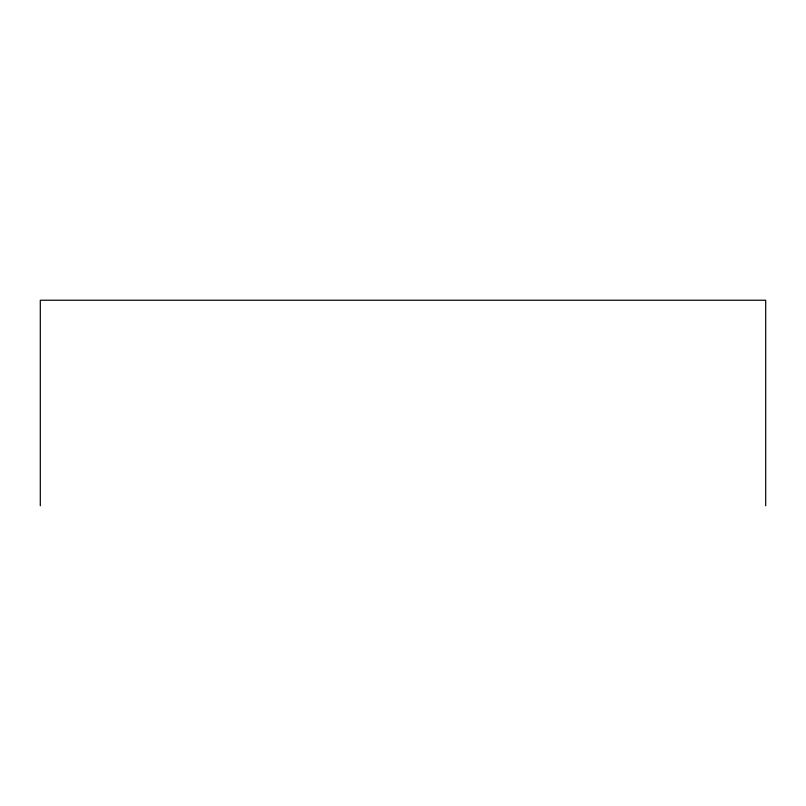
<?xml version="1.0" encoding="UTF-8"?>
<svg xmlns="http://www.w3.org/2000/svg" width="806" height="806" viewBox="0 0 806 806"><rect width="100%" height="100%" fill="white"/><g stroke="black" fill="none" stroke-linecap="round" stroke-linejoin="round"><path stroke-width="1.21" d="M765.7 505.765L765.7 300.235L40.3 300.235L40.3 505.765"/></g></svg>
